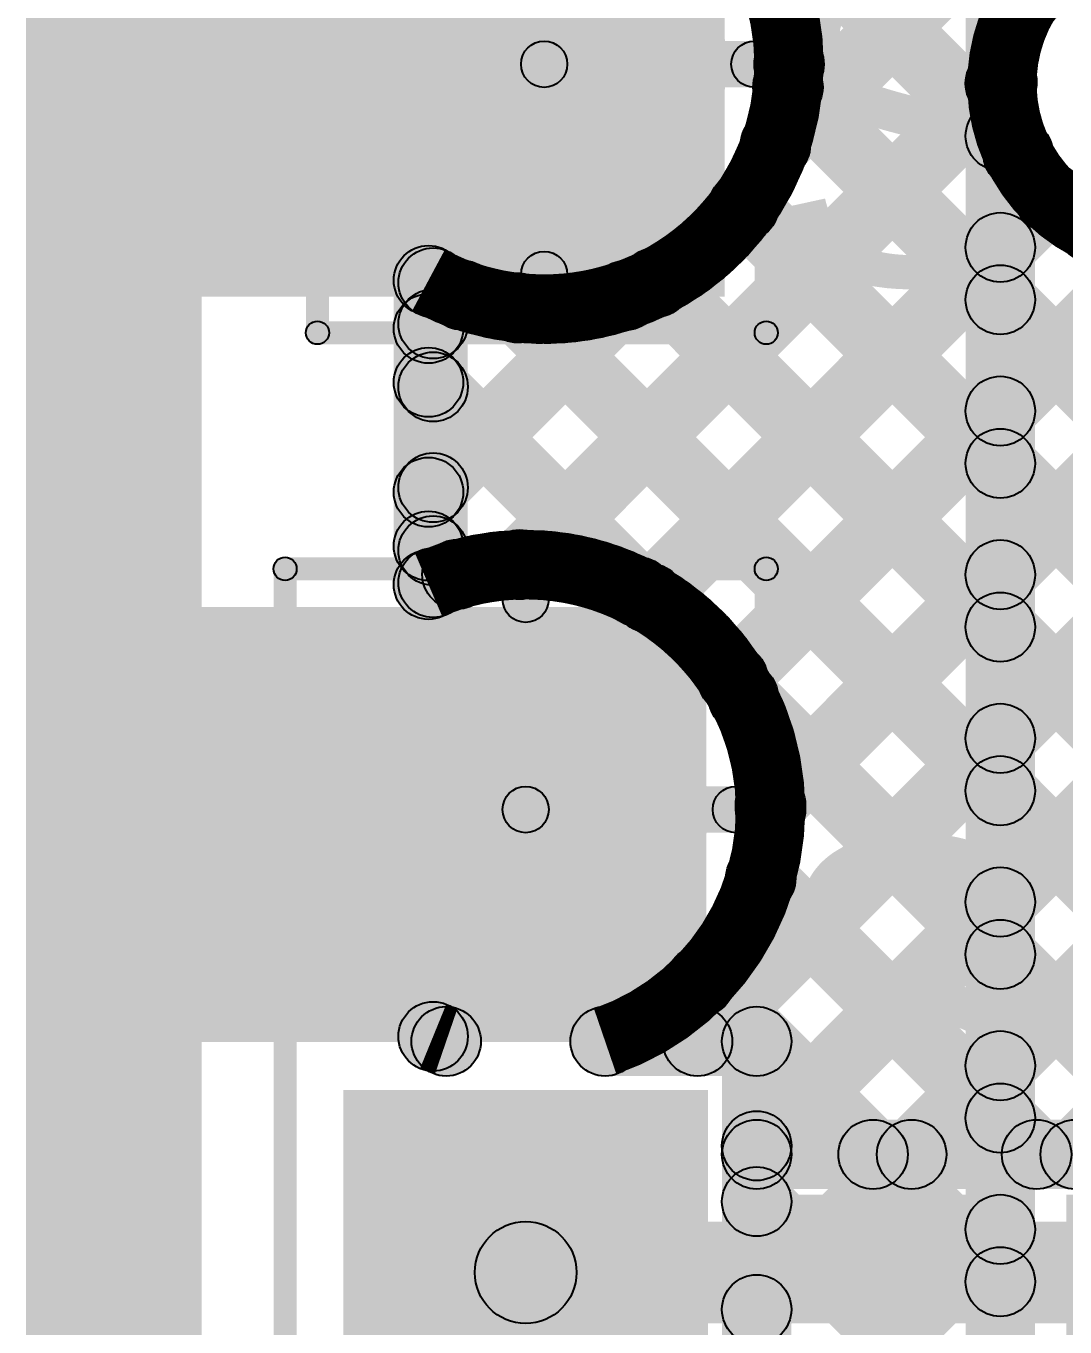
# Model space of a CAD drawing. Header units: millimetres. Extents: x 0 to 210, y 0 to 213.
# Drawn here: x -0.101 to 0.1236, y 1.4472 to 1.7283 of the extents above; entities that cross this region are included whole.
import ezdxf

# ---------------------------------------------------------------- set-up
doc = ezdxf.new("R2010")
doc.units = ezdxf.units.MM
doc.header["$MEASUREMENT"] = 0
for name, color, linetype in [('BottomLayer', 5, 'Continuous'), ('BottomSolder', 6, 'Continuous'), ('PadHoleLayer', 156, 'Continuous'), ('TopLayer', 1, 'Continuous'), ('TopOverlay', 2, 'Continuous'), ('TopSolder', 216, 'Continuous')]:
    doc.layers.add(name, color=color, linetype=linetype)

# ---------------------------------------------------------------- blocks, each defined once
blk = doc.blocks.new('HDR_F_1X3_6')
at = {"layer": 'BottomLayer'}
blk.add_hatch(color=5, dxfattribs=at).paths.add_polyline_path([(-0.03543, 0.03543), (0.03543, 0.03543), (0.03543, -0.03543), (-0.03543, -0.03543)])
h = blk.add_hatch(color=5, dxfattribs=at)
edge = h.paths.add_edge_path()
edge.add_arc((0.1, 0), 0.03543, 0, 360)
h = blk.add_hatch(color=5, dxfattribs=at)
edge = h.paths.add_edge_path()
edge.add_arc((0.2, 0), 0.03543, 0, 360)
at = {"layer": 'BottomSolder'}
blk.add_hatch(color=6, dxfattribs=at).paths.add_polyline_path([(-0.03943, 0.03943), (0.03943, 0.03943), (0.03943, -0.03943), (-0.03943, -0.03943)])
h = blk.add_hatch(color=6, dxfattribs=at)
edge = h.paths.add_edge_path()
edge.add_arc((0.1, 0), 0.03943, 0, 360)
h = blk.add_hatch(color=6, dxfattribs=at)
edge = h.paths.add_edge_path()
edge.add_arc((0.2, 0), 0.03943, 0, 360)
at = {"layer": 'PadHoleLayer'}
h = blk.add_hatch(color=156, dxfattribs=at)
edge = h.paths.add_edge_path()
edge.add_arc((0, 0), 0.01772, 0, 360)
h = blk.add_hatch(color=156, dxfattribs=at)
edge = h.paths.add_edge_path()
edge.add_arc((0.1, 0), 0.01772, 0, 360)
h = blk.add_hatch(color=156, dxfattribs=at)
edge = h.paths.add_edge_path()
edge.add_arc((0.2, 0), 0.01772, 0, 360)
at = {"layer": 'TopLayer'}
blk.add_hatch(color=1, dxfattribs=at).paths.add_polyline_path([(-0.03543, 0.03543), (0.03543, 0.03543), (0.03543, -0.03543), (-0.03543, -0.03543)])
h = blk.add_hatch(color=1, dxfattribs=at)
edge = h.paths.add_edge_path()
edge.add_arc((0.1, 0), 0.03543, 0, 360)
h = blk.add_hatch(color=1, dxfattribs=at)
edge = h.paths.add_edge_path()
edge.add_arc((0.2, 0), 0.03543, 0, 360)
at = {"layer": 'TopOverlay'}
h = blk.add_hatch(color=2, dxfattribs=at)
edge = h.paths.add_edge_path()
edge.add_arc((-0.062, 0.048), 0.0025, 0, 360)
h = blk.add_hatch(color=2, dxfattribs=at)
edge = h.paths.add_edge_path()
edge.add_arc((-0.062, 0.048), 0.0025, 0, 360)
for points in [[(-0.0595, -0.049), (-0.0645, -0.049), (-0.0645, 0.048), (-0.0595, 0.048)], [(0.258, 0.0505), (0.258, 0.0455), (-0.062, 0.0455), (-0.062, 0.0505)], [(0.2605, -0.049), (0.2555, -0.049), (0.2555, 0.048), (0.2605, 0.048)], [(0.258, -0.0465), (0.258, -0.0515), (-0.062, -0.0515), (-0.062, -0.0465)]]:
    blk.add_hatch(color=2, dxfattribs=at).paths.add_polyline_path(points)
h = blk.add_hatch(color=2, dxfattribs=at)
edge = h.paths.add_edge_path()
edge.add_arc((0.258, 0.048), 0.0025, 0, 360)
h = blk.add_hatch(color=2, dxfattribs=at)
edge = h.paths.add_edge_path()
edge.add_arc((0.258, 0.048), 0.0025, 0, 360)
h = blk.add_hatch(color=2, dxfattribs=at)
edge = h.paths.add_edge_path()
edge.add_arc((-0.062, -0.049), 0.0025, 0, 360)
h = blk.add_hatch(color=2, dxfattribs=at)
edge = h.paths.add_edge_path()
edge.add_arc((-0.062, -0.049), 0.0025, 0, 360)
h = blk.add_hatch(color=2, dxfattribs=at)
edge = h.paths.add_edge_path()
edge.add_arc((0.258, -0.049), 0.0025, 0, 360)
h = blk.add_hatch(color=2, dxfattribs=at)
edge = h.paths.add_edge_path()
edge.add_arc((0.258, -0.049), 0.0025, 0, 360)
at = {"layer": 'TopSolder'}
blk.add_hatch(color=216, dxfattribs=at).paths.add_polyline_path([(-0.03943, 0.03943), (0.03943, 0.03943), (0.03943, -0.03943), (-0.03943, -0.03943)])
h = blk.add_hatch(color=216, dxfattribs=at)
edge = h.paths.add_edge_path()
edge.add_arc((0.1, 0), 0.03943, 0, 360)
h = blk.add_hatch(color=216, dxfattribs=at)
edge = h.paths.add_edge_path()
edge.add_arc((0.2, 0), 0.03943, 0, 360)
at = {"layer": 'TopOverlay'}
for centre in [(-0.062, 0.048), (-0.062, 0.048), (0.258, 0.048), (0.258, 0.048), (-0.062, -0.049), (-0.062, -0.049), (0.258, -0.049), (0.258, -0.049)]:
    blk.add_circle(centre, 0.0025, dxfattribs=at)
blk = doc.blocks.new('HDR_F_1X2_9')
at = {"layer": 'BottomLayer'}
blk.add_hatch(color=5, dxfattribs=at).paths.add_polyline_path([(-0.08543, 0.03543), (-0.01457, 0.03543), (-0.01457, -0.03543), (-0.08543, -0.03543)])
h = blk.add_hatch(color=5, dxfattribs=at)
edge = h.paths.add_edge_path()
edge.add_arc((0.05, 0), 0.03543, 0, 360)
at = {"layer": 'BottomSolder'}
blk.add_hatch(color=6, dxfattribs=at).paths.add_polyline_path([(-0.08943, 0.03943), (-0.01057, 0.03943), (-0.01057, -0.03943), (-0.08943, -0.03943)])
h = blk.add_hatch(color=6, dxfattribs=at)
edge = h.paths.add_edge_path()
edge.add_arc((0.05, 0), 0.03943, 0, 360)
at = {"layer": 'PadHoleLayer'}
h = blk.add_hatch(color=156, dxfattribs=at)
edge = h.paths.add_edge_path()
edge.add_arc((-0.05, 0), 0.01772, 0, 360)
h = blk.add_hatch(color=156, dxfattribs=at)
edge = h.paths.add_edge_path()
edge.add_arc((0.05, 0), 0.01772, 0, 360)
at = {"layer": 'TopLayer'}
blk.add_hatch(color=1, dxfattribs=at).paths.add_polyline_path([(-0.08543, 0.03543), (-0.01457, 0.03543), (-0.01457, -0.03543), (-0.08543, -0.03543)])
h = blk.add_hatch(color=1, dxfattribs=at)
edge = h.paths.add_edge_path()
edge.add_arc((0.05, 0), 0.03543, 0, 360)
at = {"layer": 'TopOverlay'}
h = blk.add_hatch(color=2, dxfattribs=at)
edge = h.paths.add_edge_path()
edge.add_arc((-0.102, 0.052), 0.0025, 0, 360)
h = blk.add_hatch(color=2, dxfattribs=at)
edge = h.paths.add_edge_path()
edge.add_arc((-0.102, 0.052), 0.0025, 0, 360)
for points in [[(-0.102, 0.0495), (-0.102, 0.0545), (0.102, 0.0545), (0.102, 0.0495)], [(-0.1045, 0.052), (-0.0995, 0.052), (-0.0995, -0.052), (-0.1045, -0.052)], [(0.0995, 0.052), (0.1045, 0.052), (0.1045, -0.052), (0.0995, -0.052)], [(-0.102, -0.0545), (-0.102, -0.0495), (0.102, -0.0495), (0.102, -0.0545)]]:
    blk.add_hatch(color=2, dxfattribs=at).paths.add_polyline_path(points)
h = blk.add_hatch(color=2, dxfattribs=at)
edge = h.paths.add_edge_path()
edge.add_arc((0.102, 0.052), 0.0025, 0, 360)
h = blk.add_hatch(color=2, dxfattribs=at)
edge = h.paths.add_edge_path()
edge.add_arc((0.102, 0.052), 0.0025, 0, 360)
h = blk.add_hatch(color=2, dxfattribs=at)
edge = h.paths.add_edge_path()
edge.add_arc((-0.102, -0.052), 0.0025, 0, 360)
h = blk.add_hatch(color=2, dxfattribs=at)
edge = h.paths.add_edge_path()
edge.add_arc((-0.102, -0.052), 0.0025, 0, 360)
h = blk.add_hatch(color=2, dxfattribs=at)
edge = h.paths.add_edge_path()
edge.add_arc((0.102, -0.052), 0.0025, 0, 360)
h = blk.add_hatch(color=2, dxfattribs=at)
edge = h.paths.add_edge_path()
edge.add_arc((0.102, -0.052), 0.0025, 0, 360)
at = {"layer": 'TopSolder'}
blk.add_hatch(color=216, dxfattribs=at).paths.add_polyline_path([(-0.08943, 0.03943), (-0.01057, 0.03943), (-0.01057, -0.03943), (-0.08943, -0.03943)])
h = blk.add_hatch(color=216, dxfattribs=at)
edge = h.paths.add_edge_path()
edge.add_arc((0.05, 0), 0.03943, 0, 360)
at = {"layer": 'TopOverlay'}
for centre in [(-0.102, 0.052), (-0.102, 0.052), (0.102, 0.052), (0.102, 0.052), (-0.102, -0.052), (-0.102, -0.052), (0.102, -0.052), (0.102, -0.052)]:
    blk.add_circle(centre, 0.0025, dxfattribs=at)

msp = doc.modelspace()

# ---------------------------------------------------------------- hatches: boundary and pattern name
at = {"layer": 'BottomLayer'}
for points in [[(-0.101, -0.1), (-0.063, -0.1), (-0.063, 3.285), (-0.101, 3.285)], [(0.03152, 1.77196), (0.04212, 1.78256), (0.11878, 1.70591), (0.10817, 1.6953)], [(0.05002, 1.66979), (0.05002, 1.76379), (-0.07723, 1.76379), (-0.07723, 1.66979)], [(0.06627, 1.69722), (0.05566, 1.70783), (0.11175, 1.76392), (0.12236, 1.75331)], [(0.011, 1.715), (0.011, 1.725), (0.05643, 1.725), (0.05643, 1.715)], [(0.01101, 1.60661), (0.00041, 1.61722), (0.10464, 1.72145), (0.11525, 1.71085)], [(0.016, 1.67457), (0.006, 1.67457), (0.006, 1.72), (0.016, 1.72)], [(0.0584, 1.70972), (0.069, 1.72033), (0.3228, 1.46653), (0.3122, 1.45592)], [(0.0391, 1.59935), (0.02849, 1.60995), (0.11501, 1.69646), (0.12561, 1.68586)], [(0.0488, 1.68397), (0.0594, 1.69457), (0.3228, 1.43117), (0.3122, 1.42057)], [(0.05706, 1.58195), (0.04646, 1.59256), (0.14052, 1.68662), (0.15113, 1.67602)], [(0.06523, 1.55476), (0.05462, 1.56537), (0.17588, 1.68662), (0.18648, 1.67602)], [(0.04945, 1.50363), (0.03884, 1.51424), (0.20941, 1.6848), (0.22002, 1.6742)], [(0.06224, 1.48106), (0.05163, 1.49167), (0.24477, 1.6848), (0.25537, 1.6742)], [(0.09573, 1.4792), (0.08512, 1.4898), (0.28029, 1.68497), (0.29089, 1.67436)], [(0.13108, 1.4792), (0.12048, 1.4898), (0.3122, 1.68152), (0.3228, 1.67092)], [(0.02983, 1.66758), (0.04043, 1.67819), (0.3228, 1.39582), (0.3122, 1.38521)], [(-0.0077, 1.65861), (-0.0183, 1.66922), (-0.01208, 1.67544), (-0.00147, 1.66484)], [(-0.0077, 1.62326), (-0.0183, 1.63386), (0.02317, 1.67534), (0.03378, 1.66473)], [(-0.0055, 1.60801), (-0.0205, 1.60801), (-0.0205, 1.67282), (-0.0055, 1.67282)], [(-0.00002, 1.66207), (0.01059, 1.67268), (0.19277, 1.4905), (0.18216, 1.47989)], [(-0.0183, 1.645), (-0.0077, 1.65561), (0.03656, 1.61135), (0.02595, 1.60074)], [(-0.0183, 1.60965), (-0.0077, 1.62025), (-0.00255, 1.61511), (-0.01316, 1.6045)], [(0.04602, 1.50879), (0.04602, 1.60279), (-0.08123, 1.60279), (-0.08123, 1.50879)], [(0.012, 1.559), (0.002, 1.559), (0.002, 1.60443), (0.012, 1.60443)], [(0.04874, 1.57795), (0.05935, 1.58856), (0.15811, 1.4898), (0.1475, 1.4792)], [(0.007, 1.554), (0.007, 1.564), (0.05243, 1.564), (0.05243, 1.554)], [(0.0525, 1.53884), (0.06311, 1.54945), (0.12275, 1.4898), (0.11215, 1.4792)], [(0.03942, 1.51657), (0.05003, 1.52717), (0.0874, 1.4898), (0.07679, 1.4792)], [(0.02418, 1.50143), (0.02418, 1.51643), (0.05693, 1.51643), (0.05693, 1.50143)], [(0.06443, 1.4845), (0.04943, 1.4845), (0.04943, 1.50893), (0.06443, 1.50893)], [(0.05693, 1.477), (0.05693, 1.492), (0.17852, 1.492), (0.17852, 1.477)], [(0.007, 1.448), (0.007, 1.47), (0.185, 1.47), (0.185, 1.448)]]:
    msp.add_hatch(color=5, dxfattribs=at).paths.add_polyline_path(points)
h = msp.add_hatch(color=5, dxfattribs=at)
edge = h.paths.add_edge_path()
edge.add_arc((0.11524, 1.73419), 0.0075, 0, 360)
h = msp.add_hatch(color=5, dxfattribs=at)
edge = h.paths.add_edge_path()
edge.add_arc((0.06393, 1.72), 0.0075, 0, 360)
h = msp.add_hatch(color=5, dxfattribs=at)
edge = h.paths.add_edge_path()
edge.add_arc((0.06393, 1.72), 0.0075, 0, 360)
h = msp.add_hatch(color=5, dxfattribs=at)
edge = h.paths.add_edge_path()
edge.add_arc((0.011, 1.72), 0.005, 0, 360)
h = msp.add_hatch(color=5, dxfattribs=at)
edge = h.paths.add_edge_path()
edge.add_arc((0.011, 1.72), 0.005, 0, 360)
h = msp.add_hatch(color=5, dxfattribs=at)
edge = h.paths.add_edge_path()
edge.add_arc((0.05643, 1.72), 0.005, 0, 360)
h = msp.add_hatch(color=5, dxfattribs=at)
edge = h.paths.add_edge_path()
edge.add_arc((0.10994, 1.71615), 0.0075, 0, 360)
h = msp.add_hatch(color=5, dxfattribs=at)
edge = h.paths.add_edge_path()
edge.add_arc((0.0637, 1.71503), 0.0075, 0, 360)
h = msp.add_hatch(color=5, dxfattribs=at)
edge = h.paths.add_edge_path()
edge.add_arc((0.06097, 1.70253), 0.0075, 0, 360)
h = msp.add_hatch(color=5, dxfattribs=at)
edge = h.paths.add_edge_path()
edge.add_arc((0.11348, 1.7006), 0.0075, 0, 360)
h = msp.add_hatch(color=5, dxfattribs=at)
edge = h.paths.add_edge_path()
edge.add_arc((0.12031, 1.69116), 0.0075, 0, 360)
h = msp.add_hatch(color=5, dxfattribs=at)
edge = h.paths.add_edge_path()
edge.add_arc((0.0541, 1.68927), 0.0075, 0, 360)
h = msp.add_hatch(color=5, dxfattribs=at)
edge = h.paths.add_edge_path()
edge.add_arc((0.12923, 1.68485), 0.0075, 0, 360)
h = msp.add_hatch(color=5, dxfattribs=at)
edge = h.paths.add_edge_path()
edge.add_arc((-0.013, 1.67282), 0.0075, 0, 360)
h = msp.add_hatch(color=5, dxfattribs=at)
edge = h.paths.add_edge_path()
edge.add_arc((-0.013, 1.67282), 0.0075, 0, 360)
h = msp.add_hatch(color=5, dxfattribs=at)
edge = h.paths.add_edge_path()
edge.add_arc((0.011, 1.67457), 0.005, 0, 360)
h = msp.add_hatch(color=5, dxfattribs=at)
edge = h.paths.add_edge_path()
edge.add_arc((0.03513, 1.67289), 0.0075, 0, 360)
h = msp.add_hatch(color=5, dxfattribs=at)
edge = h.paths.add_edge_path()
edge.add_arc((-0.00678, 1.67014), 0.0075, 0, 360)
h = msp.add_hatch(color=5, dxfattribs=at)
edge = h.paths.add_edge_path()
edge.add_arc((0.02847, 1.67003), 0.0075, 0, 360)
h = msp.add_hatch(color=5, dxfattribs=at)
edge = h.paths.add_edge_path()
edge.add_arc((0.00528, 1.66738), 0.0075, 0, 360)
h = msp.add_hatch(color=5, dxfattribs=at)
edge = h.paths.add_edge_path()
edge.add_arc((-0.013, 1.66392), 0.0075, 0, 360)
h = msp.add_hatch(color=5, dxfattribs=at)
edge = h.paths.add_edge_path()
edge.add_arc((-0.013, 1.65031), 0.0075, 0, 360)
h = msp.add_hatch(color=5, dxfattribs=at)
edge = h.paths.add_edge_path()
edge.add_arc((-0.013, 1.62856), 0.0075, 0, 360)
h = msp.add_hatch(color=5, dxfattribs=at)
edge = h.paths.add_edge_path()
edge.add_arc((-0.013, 1.61495), 0.0075, 0, 360)
h = msp.add_hatch(color=5, dxfattribs=at)
edge = h.paths.add_edge_path()
edge.add_arc((0.00571, 1.61192), 0.0075, 0, 360)
h = msp.add_hatch(color=5, dxfattribs=at)
edge = h.paths.add_edge_path()
edge.add_arc((-0.00786, 1.60981), 0.0075, 0, 360)
h = msp.add_hatch(color=5, dxfattribs=at)
edge = h.paths.add_edge_path()
edge.add_arc((-0.013, 1.60801), 0.0075, 0, 360)
h = msp.add_hatch(color=5, dxfattribs=at)
edge = h.paths.add_edge_path()
edge.add_arc((-0.013, 1.60801), 0.0075, 0, 360)
h = msp.add_hatch(color=5, dxfattribs=at)
edge = h.paths.add_edge_path()
edge.add_arc((0.03126, 1.60605), 0.0075, 0, 360)
h = msp.add_hatch(color=5, dxfattribs=at)
edge = h.paths.add_edge_path()
edge.add_arc((0.0338, 1.60465), 0.0075, 0, 360)
h = msp.add_hatch(color=5, dxfattribs=at)
edge = h.paths.add_edge_path()
edge.add_arc((0.007, 1.60443), 0.005, 0, 360)
h = msp.add_hatch(color=5, dxfattribs=at)
edge = h.paths.add_edge_path()
edge.add_arc((0.05176, 1.58726), 0.0075, 0, 360)
h = msp.add_hatch(color=5, dxfattribs=at)
edge = h.paths.add_edge_path()
edge.add_arc((0.05405, 1.58326), 0.0075, 0, 360)
h = msp.add_hatch(color=5, dxfattribs=at)
edge = h.paths.add_edge_path()
edge.add_arc((0.05992, 1.56006), 0.0075, 0, 360)
h = msp.add_hatch(color=5, dxfattribs=at)
edge = h.paths.add_edge_path()
edge.add_arc((0.05993, 1.559), 0.0075, 0, 360)
h = msp.add_hatch(color=5, dxfattribs=at)
edge = h.paths.add_edge_path()
edge.add_arc((0.05993, 1.559), 0.0075, 0, 360)
h = msp.add_hatch(color=5, dxfattribs=at)
edge = h.paths.add_edge_path()
edge.add_arc((0.007, 1.559), 0.005, 0, 360)
h = msp.add_hatch(color=5, dxfattribs=at)
edge = h.paths.add_edge_path()
edge.add_arc((0.007, 1.559), 0.005, 0, 360)
h = msp.add_hatch(color=5, dxfattribs=at)
edge = h.paths.add_edge_path()
edge.add_arc((0.05243, 1.559), 0.005, 0, 360)
h = msp.add_hatch(color=5, dxfattribs=at)
edge = h.paths.add_edge_path()
edge.add_arc((0.05781, 1.54414), 0.0075, 0, 360)
h = msp.add_hatch(color=5, dxfattribs=at)
edge = h.paths.add_edge_path()
edge.add_arc((0.04473, 1.52187), 0.0075, 0, 360)
h = msp.add_hatch(color=5, dxfattribs=at)
edge = h.paths.add_edge_path()
edge.add_arc((-0.013, 1.50999), 0.0075, 0, 360)
h = msp.add_hatch(color=5, dxfattribs=at)
edge = h.paths.add_edge_path()
edge.add_arc((-0.01018, 1.50893), 0.0075, 0, 360)
h = msp.add_hatch(color=5, dxfattribs=at)
edge = h.paths.add_edge_path()
edge.add_arc((0.02418, 1.50893), 0.0075, 0, 360)
h = msp.add_hatch(color=5, dxfattribs=at)
edge = h.paths.add_edge_path()
edge.add_arc((0.02418, 1.50893), 0.0075, 0, 360)
h = msp.add_hatch(color=5, dxfattribs=at)
edge = h.paths.add_edge_path()
edge.add_arc((0.04415, 1.50893), 0.0075, 0, 360)
h = msp.add_hatch(color=5, dxfattribs=at)
edge = h.paths.add_edge_path()
edge.add_arc((0.05693, 1.50893), 0.0075, 0, 360)
h = msp.add_hatch(color=5, dxfattribs=at)
edge = h.paths.add_edge_path()
edge.add_arc((0.05693, 1.50893), 0.0075, 0, 360)
h = msp.add_hatch(color=5, dxfattribs=at)
edge = h.paths.add_edge_path()
edge.add_arc((0.05693, 1.48636), 0.0075, 0, 360)
h = msp.add_hatch(color=5, dxfattribs=at)
edge = h.paths.add_edge_path()
edge.add_arc((0.05693, 1.4845), 0.0075, 0, 360)
h = msp.add_hatch(color=5, dxfattribs=at)
edge = h.paths.add_edge_path()
edge.add_arc((0.05693, 1.4845), 0.0075, 0, 360)
h = msp.add_hatch(color=5, dxfattribs=at)
edge = h.paths.add_edge_path()
edge.add_arc((0.08209, 1.4845), 0.0075, 0, 360)
h = msp.add_hatch(color=5, dxfattribs=at)
edge = h.paths.add_edge_path()
edge.add_arc((0.09043, 1.4845), 0.0075, 0, 360)
h = msp.add_hatch(color=5, dxfattribs=at)
edge = h.paths.add_edge_path()
edge.add_arc((0.11745, 1.4845), 0.0075, 0, 360)
h = msp.add_hatch(color=5, dxfattribs=at)
edge = h.paths.add_edge_path()
edge.add_arc((0.12578, 1.4845), 0.0075, 0, 360)
h = msp.add_hatch(color=5, dxfattribs=at)
edge = h.paths.add_edge_path()
edge.add_arc((0.007, 1.459), 0.011, 0, 360)
at = {"layer": 'TopLayer'}
for points in [[(0.1171, 1.7159), (0.1021, 1.7159), (0.1021, 1.79998), (0.1171, 1.79998)], [(0.03152, 1.77196), (0.04212, 1.78256), (0.1149, 1.70979), (0.10429, 1.69918)], [(0.06627, 1.69722), (0.05566, 1.70783), (0.10429, 1.75646), (0.1149, 1.74585)], [(0.011, 1.715), (0.011, 1.725), (0.05643, 1.725), (0.05643, 1.715)], [(0.01101, 1.60661), (0.00041, 1.61722), (0.10429, 1.7211), (0.1149, 1.7105)], [(0.016, 1.67457), (0.006, 1.67457), (0.006, 1.72), (0.016, 1.72)], [(0.0584, 1.70972), (0.069, 1.72033), (0.1149, 1.67443), (0.10429, 1.66383)], [(0.1171, 1.33), (0.1021, 1.33), (0.1021, 1.71582), (0.1171, 1.71582)], [(0.0488, 1.68397), (0.0594, 1.69457), (0.1149, 1.63908), (0.10429, 1.62847)], [(0.0391, 1.59935), (0.02849, 1.60995), (0.10429, 1.68575), (0.1149, 1.67514)], [(0.02983, 1.66758), (0.04043, 1.67819), (0.1149, 1.60372), (0.10429, 1.59312)], [(-0.0087, 1.65761), (-0.0193, 1.66822), (-0.01208, 1.67544), (-0.00147, 1.66484)], [(-0.0087, 1.62226), (-0.0193, 1.63286), (0.02317, 1.67534), (0.03378, 1.66473)], [(-0.0065, 1.60759), (-0.0215, 1.60759), (-0.0215, 1.67334), (-0.0065, 1.67334)], [(-0.00002, 1.66207), (0.01059, 1.67268), (0.1149, 1.56837), (0.10429, 1.55776)], [(-0.0193, 1.646), (-0.0087, 1.65661), (0.03656, 1.61135), (0.02595, 1.60074)], [(0.05706, 1.58195), (0.04646, 1.59256), (0.10429, 1.65039), (0.1149, 1.63979)], [(-0.0193, 1.61065), (-0.0087, 1.62125), (-0.00255, 1.61511), (-0.01316, 1.6045)], [(0.06523, 1.55476), (0.05462, 1.56537), (0.10429, 1.61504), (0.1149, 1.60443)], [(0.012, 1.559), (0.002, 1.559), (0.002, 1.60443), (0.012, 1.60443)], [(0.04874, 1.57795), (0.05935, 1.58856), (0.1149, 1.53301), (0.10429, 1.52241)], [(0.04945, 1.50363), (0.03884, 1.51424), (0.10429, 1.57968), (0.1149, 1.56908)], [(0.007, 1.554), (0.007, 1.564), (0.05243, 1.564), (0.05243, 1.554)], [(0.0525, 1.53884), (0.06311, 1.54945), (0.1149, 1.49766), (0.10429, 1.48705)], [(0.06224, 1.48106), (0.05163, 1.49167), (0.10429, 1.54433), (0.1149, 1.53372)], [(0.03942, 1.51657), (0.05003, 1.52717), (0.1149, 1.4623), (0.10429, 1.4517)], [(0.02418, 1.50143), (0.02418, 1.51643), (0.05693, 1.51643), (0.05693, 1.50143)], [(0.06443, 1.40907), (0.04943, 1.40907), (0.04943, 1.50893), (0.06443, 1.50893)], [(0.06224, 1.4457), (0.05163, 1.45631), (0.10429, 1.50897), (0.1149, 1.49837)], [(0.05163, 1.469), (0.06224, 1.47961), (0.1149, 1.42695), (0.10429, 1.41634)], [(0.06224, 1.41035), (0.05163, 1.42096), (0.10429, 1.47362), (0.1149, 1.46301)]]:
    msp.add_hatch(color=1, dxfattribs=at).paths.add_polyline_path(points)
h = msp.add_hatch(color=1, dxfattribs=at)
edge = h.paths.add_edge_path()
edge.add_arc((0.06393, 1.72), 0.0075, 0, 360)
h = msp.add_hatch(color=1, dxfattribs=at)
edge = h.paths.add_edge_path()
edge.add_arc((0.06393, 1.72), 0.0075, 0, 360)
h = msp.add_hatch(color=1, dxfattribs=at)
edge = h.paths.add_edge_path()
edge.add_arc((0.011, 1.72), 0.005, 0, 360)
h = msp.add_hatch(color=1, dxfattribs=at)
edge = h.paths.add_edge_path()
edge.add_arc((0.011, 1.72), 0.005, 0, 360)
h = msp.add_hatch(color=1, dxfattribs=at)
edge = h.paths.add_edge_path()
edge.add_arc((0.05643, 1.72), 0.005, 0, 360)
h = msp.add_hatch(color=1, dxfattribs=at)
edge = h.paths.add_edge_path()
edge.add_arc((0.1096, 1.7159), 0.0075, 0, 360)
h = msp.add_hatch(color=1, dxfattribs=at)
edge = h.paths.add_edge_path()
edge.add_arc((0.1096, 1.71582), 0.0075, 0, 360)
h = msp.add_hatch(color=1, dxfattribs=at)
edge = h.paths.add_edge_path()
edge.add_arc((0.1096, 1.7158), 0.0075, 0, 360)
h = msp.add_hatch(color=1, dxfattribs=at)
edge = h.paths.add_edge_path()
edge.add_arc((0.0637, 1.71503), 0.0075, 0, 360)
h = msp.add_hatch(color=1, dxfattribs=at)
edge = h.paths.add_edge_path()
edge.add_arc((0.1096, 1.70449), 0.0075, 0, 360)
h = msp.add_hatch(color=1, dxfattribs=at)
edge = h.paths.add_edge_path()
edge.add_arc((0.06097, 1.70253), 0.0075, 0, 360)
h = msp.add_hatch(color=1, dxfattribs=at)
edge = h.paths.add_edge_path()
edge.add_arc((0.0541, 1.68927), 0.0075, 0, 360)
h = msp.add_hatch(color=1, dxfattribs=at)
edge = h.paths.add_edge_path()
edge.add_arc((0.1096, 1.68045), 0.0075, 0, 360)
h = msp.add_hatch(color=1, dxfattribs=at)
edge = h.paths.add_edge_path()
edge.add_arc((-0.014, 1.67334), 0.0075, 0, 360)
h = msp.add_hatch(color=1, dxfattribs=at)
edge = h.paths.add_edge_path()
edge.add_arc((-0.014, 1.67334), 0.0075, 0, 360)
h = msp.add_hatch(color=1, dxfattribs=at)
edge = h.paths.add_edge_path()
edge.add_arc((0.011, 1.67457), 0.005, 0, 360)
h = msp.add_hatch(color=1, dxfattribs=at)
edge = h.paths.add_edge_path()
edge.add_arc((0.03513, 1.67289), 0.0075, 0, 360)
h = msp.add_hatch(color=1, dxfattribs=at)
edge = h.paths.add_edge_path()
edge.add_arc((-0.00678, 1.67014), 0.0075, 0, 360)
h = msp.add_hatch(color=1, dxfattribs=at)
edge = h.paths.add_edge_path()
edge.add_arc((0.02847, 1.67003), 0.0075, 0, 360)
h = msp.add_hatch(color=1, dxfattribs=at)
edge = h.paths.add_edge_path()
edge.add_arc((0.1096, 1.66913), 0.0075, 0, 360)
h = msp.add_hatch(color=1, dxfattribs=at)
edge = h.paths.add_edge_path()
edge.add_arc((0.00528, 1.66738), 0.0075, 0, 360)
h = msp.add_hatch(color=1, dxfattribs=at)
edge = h.paths.add_edge_path()
edge.add_arc((-0.014, 1.66292), 0.0075, 0, 360)
h = msp.add_hatch(color=1, dxfattribs=at)
edge = h.paths.add_edge_path()
edge.add_arc((-0.014, 1.65131), 0.0075, 0, 360)
h = msp.add_hatch(color=1, dxfattribs=at)
edge = h.paths.add_edge_path()
edge.add_arc((0.1096, 1.64509), 0.0075, 0, 360)
h = msp.add_hatch(color=1, dxfattribs=at)
edge = h.paths.add_edge_path()
edge.add_arc((0.1096, 1.63378), 0.0075, 0, 360)
h = msp.add_hatch(color=1, dxfattribs=at)
edge = h.paths.add_edge_path()
edge.add_arc((-0.014, 1.62756), 0.0075, 0, 360)
h = msp.add_hatch(color=1, dxfattribs=at)
edge = h.paths.add_edge_path()
edge.add_arc((-0.014, 1.61595), 0.0075, 0, 360)
h = msp.add_hatch(color=1, dxfattribs=at)
edge = h.paths.add_edge_path()
edge.add_arc((0.00571, 1.61192), 0.0075, 0, 360)
h = msp.add_hatch(color=1, dxfattribs=at)
edge = h.paths.add_edge_path()
edge.add_arc((-0.00786, 1.60981), 0.0075, 0, 360)
h = msp.add_hatch(color=1, dxfattribs=at)
edge = h.paths.add_edge_path()
edge.add_arc((0.1096, 1.60974), 0.0075, 0, 360)
h = msp.add_hatch(color=1, dxfattribs=at)
edge = h.paths.add_edge_path()
edge.add_arc((-0.014, 1.60759), 0.0075, 0, 360)
h = msp.add_hatch(color=1, dxfattribs=at)
edge = h.paths.add_edge_path()
edge.add_arc((-0.014, 1.60759), 0.0075, 0, 360)
h = msp.add_hatch(color=1, dxfattribs=at)
edge = h.paths.add_edge_path()
edge.add_arc((0.03126, 1.60605), 0.0075, 0, 360)
h = msp.add_hatch(color=1, dxfattribs=at)
edge = h.paths.add_edge_path()
edge.add_arc((0.0338, 1.60465), 0.0075, 0, 360)
h = msp.add_hatch(color=1, dxfattribs=at)
edge = h.paths.add_edge_path()
edge.add_arc((0.007, 1.60443), 0.005, 0, 360)
h = msp.add_hatch(color=1, dxfattribs=at)
edge = h.paths.add_edge_path()
edge.add_arc((0.1096, 1.59842), 0.0075, 0, 360)
h = msp.add_hatch(color=1, dxfattribs=at)
edge = h.paths.add_edge_path()
edge.add_arc((0.05176, 1.58726), 0.0075, 0, 360)
h = msp.add_hatch(color=1, dxfattribs=at)
edge = h.paths.add_edge_path()
edge.add_arc((0.05405, 1.58326), 0.0075, 0, 360)
h = msp.add_hatch(color=1, dxfattribs=at)
edge = h.paths.add_edge_path()
edge.add_arc((0.1096, 1.57438), 0.0075, 0, 360)
h = msp.add_hatch(color=1, dxfattribs=at)
edge = h.paths.add_edge_path()
edge.add_arc((0.1096, 1.56307), 0.0075, 0, 360)
h = msp.add_hatch(color=1, dxfattribs=at)
edge = h.paths.add_edge_path()
edge.add_arc((0.05992, 1.56006), 0.0075, 0, 360)
h = msp.add_hatch(color=1, dxfattribs=at)
edge = h.paths.add_edge_path()
edge.add_arc((0.05993, 1.559), 0.0075, 0, 360)
h = msp.add_hatch(color=1, dxfattribs=at)
edge = h.paths.add_edge_path()
edge.add_arc((0.05993, 1.559), 0.0075, 0, 360)
h = msp.add_hatch(color=1, dxfattribs=at)
edge = h.paths.add_edge_path()
edge.add_arc((0.007, 1.559), 0.005, 0, 360)
h = msp.add_hatch(color=1, dxfattribs=at)
edge = h.paths.add_edge_path()
edge.add_arc((0.007, 1.559), 0.005, 0, 360)
h = msp.add_hatch(color=1, dxfattribs=at)
edge = h.paths.add_edge_path()
edge.add_arc((0.05243, 1.559), 0.005, 0, 360)
h = msp.add_hatch(color=1, dxfattribs=at)
edge = h.paths.add_edge_path()
edge.add_arc((0.05781, 1.54414), 0.0075, 0, 360)
h = msp.add_hatch(color=1, dxfattribs=at)
edge = h.paths.add_edge_path()
edge.add_arc((0.1096, 1.53903), 0.0075, 0, 360)
h = msp.add_hatch(color=1, dxfattribs=at)
edge = h.paths.add_edge_path()
edge.add_arc((0.1096, 1.52771), 0.0075, 0, 360)
h = msp.add_hatch(color=1, dxfattribs=at)
edge = h.paths.add_edge_path()
edge.add_arc((0.04473, 1.52187), 0.0075, 0, 360)
h = msp.add_hatch(color=1, dxfattribs=at)
edge = h.paths.add_edge_path()
edge.add_arc((0.02418, 1.50893), 0.0075, 0, 360)
h = msp.add_hatch(color=1, dxfattribs=at)
edge = h.paths.add_edge_path()
edge.add_arc((0.02418, 1.50893), 0.0075, 0, 360)
h = msp.add_hatch(color=1, dxfattribs=at)
edge = h.paths.add_edge_path()
edge.add_arc((0.04415, 1.50893), 0.0075, 0, 360)
h = msp.add_hatch(color=1, dxfattribs=at)
edge = h.paths.add_edge_path()
edge.add_arc((0.05693, 1.50893), 0.0075, 0, 360)
h = msp.add_hatch(color=1, dxfattribs=at)
edge = h.paths.add_edge_path()
edge.add_arc((0.05693, 1.50893), 0.0075, 0, 360)
h = msp.add_hatch(color=1, dxfattribs=at)
edge = h.paths.add_edge_path()
edge.add_arc((0.1096, 1.50367), 0.0075, 0, 360)
h = msp.add_hatch(color=1, dxfattribs=at)
edge = h.paths.add_edge_path()
edge.add_arc((0.1096, 1.49235), 0.0075, 0, 360)
h = msp.add_hatch(color=1, dxfattribs=at)
edge = h.paths.add_edge_path()
edge.add_arc((0.05693, 1.48636), 0.0075, 0, 360)
h = msp.add_hatch(color=1, dxfattribs=at)
edge = h.paths.add_edge_path()
edge.add_arc((0.05693, 1.47431), 0.0075, 0, 360)
h = msp.add_hatch(color=1, dxfattribs=at)
edge = h.paths.add_edge_path()
edge.add_arc((0.1096, 1.46831), 0.0075, 0, 360)
h = msp.add_hatch(color=1, dxfattribs=at)
edge = h.paths.add_edge_path()
edge.add_arc((0.1096, 1.457), 0.0075, 0, 360)
h = msp.add_hatch(color=1, dxfattribs=at)
edge = h.paths.add_edge_path()
edge.add_arc((0.05693, 1.45101), 0.0075, 0, 360)

# ---------------------------------------------------------------- linework, layer by layer
at = {"layer": 'BottomLayer', "const_width": 0.015}
for points in [[(0.02305, 1.77154, -0.348433), (0.06393, 1.72)], [(0.14444, 1.68132, -0.966968), (0.14213, 1.75024)], [(0.06393, 1.72, -0.559811), (-0.013, 1.67282)], [(-0.013, 1.60801, -0.532828), (0.05993, 1.559)], [(0.05993, 1.559, -0.320386), (0.02418, 1.50893)], [(-0.01018, 1.50893, -0.014219), (-0.013, 1.50999)]]:
    msp.add_lwpolyline(points, format="xyb", dxfattribs=at)
at = {"layer": 'BottomLayer'}
for centre, radius in [((0.11524, 1.73419), 0.0075), ((0.06393, 1.72), 0.0075), ((0.06393, 1.72), 0.0075), ((0.011, 1.72), 0.005), ((0.011, 1.72), 0.005), ((0.05643, 1.72), 0.005), ((0.10994, 1.71615), 0.0075), ((0.0637, 1.71503), 0.0075), ((0.06097, 1.70253), 0.0075), ((0.11348, 1.7006), 0.0075), ((0.12031, 1.69116), 0.0075), ((0.0541, 1.68927), 0.0075), ((0.12923, 1.68485), 0.0075), ((-0.013, 1.67282), 0.0075), ((-0.013, 1.67282), 0.0075), ((0.011, 1.67457), 0.005), ((0.03513, 1.67289), 0.0075), ((-0.00678, 1.67014), 0.0075), ((0.02847, 1.67003), 0.0075), ((0.00528, 1.66738), 0.0075), ((-0.013, 1.66392), 0.0075), ((-0.013, 1.65031), 0.0075), ((-0.013, 1.62856), 0.0075), ((-0.013, 1.61495), 0.0075), ((0.00571, 1.61192), 0.0075), ((-0.00786, 1.60981), 0.0075), ((-0.013, 1.60801), 0.0075), ((-0.013, 1.60801), 0.0075), ((0.03126, 1.60605), 0.0075), ((0.0338, 1.60465), 0.0075), ((0.007, 1.60443), 0.005), ((0.05176, 1.58726), 0.0075), ((0.05405, 1.58326), 0.0075), ((0.05992, 1.56006), 0.0075), ((0.05993, 1.559), 0.0075), ((0.05993, 1.559), 0.0075), ((0.007, 1.559), 0.005), ((0.007, 1.559), 0.005), ((0.05243, 1.559), 0.005), ((0.05781, 1.54414), 0.0075), ((0.04473, 1.52187), 0.0075), ((-0.013, 1.50999), 0.0075), ((-0.01018, 1.50893), 0.0075), ((0.02418, 1.50893), 0.0075), ((0.02418, 1.50893), 0.0075), ((0.04415, 1.50893), 0.0075), ((0.05693, 1.50893), 0.0075), ((0.05693, 1.50893), 0.0075), ((0.05693, 1.48636), 0.0075), ((0.05693, 1.4845), 0.0075), ((0.05693, 1.4845), 0.0075), ((0.08209, 1.4845), 0.0075), ((0.09043, 1.4845), 0.0075), ((0.11745, 1.4845), 0.0075), ((0.12578, 1.4845), 0.0075), ((0.007, 1.459), 0.011)]:
    msp.add_circle(centre, radius, dxfattribs=at)
at = {"layer": 'TopLayer', "const_width": 0.015}
for points in [[(0.02305, 1.77154, -0.348433), (0.06393, 1.72)], [(0.06393, 1.72, -0.56683), (-0.014, 1.67334)], [(-0.014, 1.60759, -0.539423), (0.05993, 1.559)], [(0.05993, 1.559, -0.320386), (0.02418, 1.50893)]]:
    msp.add_lwpolyline(points, format="xyb", dxfattribs=at)
at = {"layer": 'TopLayer'}
for centre, radius in [((0.06393, 1.72), 0.0075), ((0.06393, 1.72), 0.0075), ((0.011, 1.72), 0.005), ((0.011, 1.72), 0.005), ((0.05643, 1.72), 0.005), ((0.1096, 1.7159), 0.0075), ((0.1096, 1.71582), 0.0075), ((0.1096, 1.7158), 0.0075), ((0.0637, 1.71503), 0.0075), ((0.1096, 1.70449), 0.0075), ((0.06097, 1.70253), 0.0075), ((0.0541, 1.68927), 0.0075), ((0.1096, 1.68045), 0.0075), ((-0.014, 1.67334), 0.0075), ((-0.014, 1.67334), 0.0075), ((0.011, 1.67457), 0.005), ((0.03513, 1.67289), 0.0075), ((-0.00678, 1.67014), 0.0075), ((0.02847, 1.67003), 0.0075), ((0.1096, 1.66913), 0.0075), ((0.00528, 1.66738), 0.0075), ((-0.014, 1.66292), 0.0075), ((-0.014, 1.65131), 0.0075), ((0.1096, 1.64509), 0.0075), ((0.1096, 1.63378), 0.0075), ((-0.014, 1.62756), 0.0075), ((-0.014, 1.61595), 0.0075), ((0.00571, 1.61192), 0.0075), ((-0.00786, 1.60981), 0.0075), ((0.1096, 1.60974), 0.0075), ((-0.014, 1.60759), 0.0075), ((-0.014, 1.60759), 0.0075), ((0.03126, 1.60605), 0.0075), ((0.0338, 1.60465), 0.0075), ((0.007, 1.60443), 0.005), ((0.1096, 1.59842), 0.0075), ((0.05176, 1.58726), 0.0075), ((0.05405, 1.58326), 0.0075), ((0.1096, 1.57438), 0.0075), ((0.1096, 1.56307), 0.0075), ((0.05992, 1.56006), 0.0075), ((0.05993, 1.559), 0.0075), ((0.05993, 1.559), 0.0075), ((0.007, 1.559), 0.005), ((0.007, 1.559), 0.005), ((0.05243, 1.559), 0.005), ((0.05781, 1.54414), 0.0075), ((0.1096, 1.53903), 0.0075), ((0.1096, 1.52771), 0.0075), ((0.04473, 1.52187), 0.0075), ((0.02418, 1.50893), 0.0075), ((0.02418, 1.50893), 0.0075), ((0.04415, 1.50893), 0.0075), ((0.05693, 1.50893), 0.0075), ((0.05693, 1.50893), 0.0075), ((0.1096, 1.50367), 0.0075), ((0.1096, 1.49235), 0.0075), ((0.05693, 1.48636), 0.0075), ((0.05693, 1.47431), 0.0075), ((0.1096, 1.46831), 0.0075), ((0.1096, 1.457), 0.0075), ((0.05693, 1.45101), 0.0075)]:
    msp.add_circle(centre, radius, dxfattribs=at)

# ---------------------------------------------------------------- block references
for name, p, rotation in [('HDR_F_1X3_6', (0.011, 1.92), 270), ('HDR_F_1X2_9', (0.007, 1.509), 90)]:
    msp.add_blockref(name, p, dxfattribs=dict(rotation=rotation))

# ---------------------------------------------------------------- texts
at = {"layer": 'TopOverlay'}
for s, p in [('SERVO_2', (0.059, 1.67236)), ('SERV0_2', (0.059, 1.48286)), ('TESTING', (0.059, 1.40582))]:
    msp.add_text(s, height=0.07, rotation=360, dxfattribs=at).set_placement(p)

doc.saveas('drawing.dxf')
